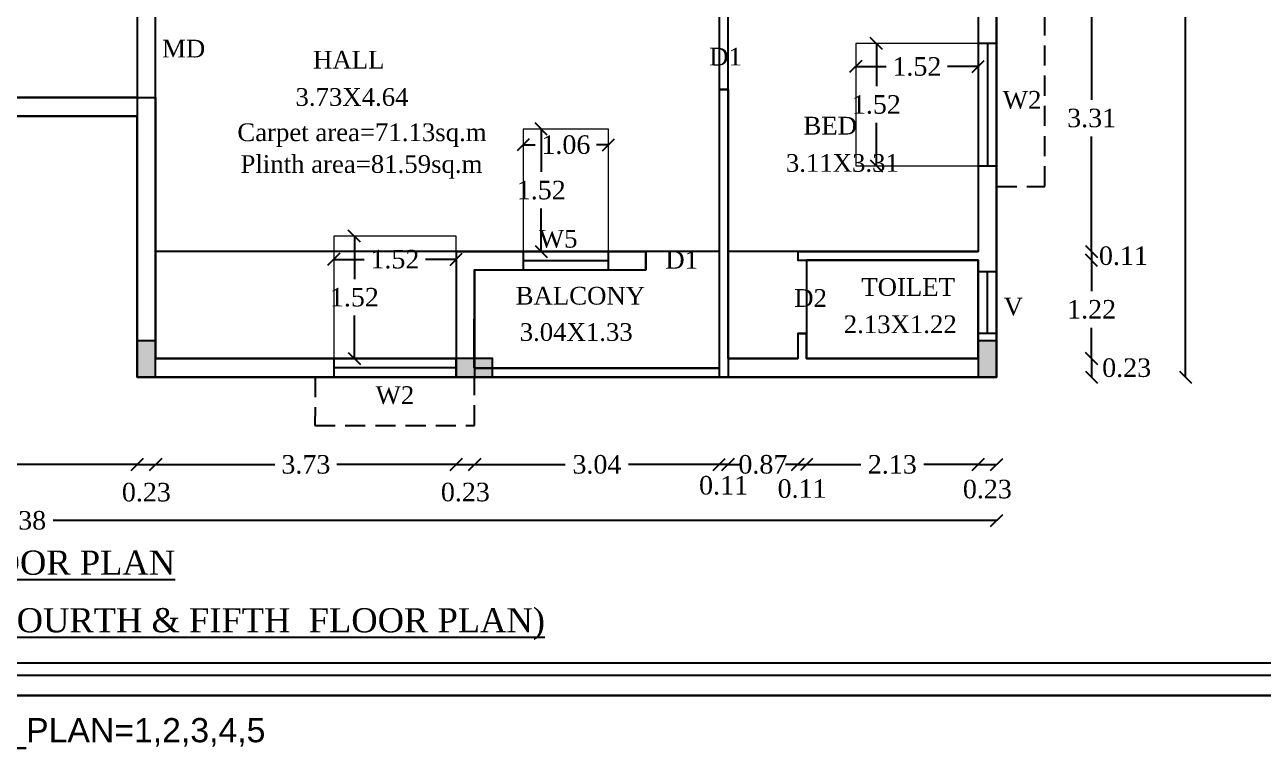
# Model space of a CAD drawing. Header units: metres. Extents: x 9178 to 9474, y -3543 to -3474.
# Drawn here: x 9267.63 to 9283.01, y -3542.26 to -3533.27 of the extents above; entities that cross this region are included whole.
import ezdxf

# ---------------------------------------------------------------- set-up
doc = ezdxf.new("R2010")
doc.units = ezdxf.units.M
doc.header["$MEASUREMENT"] = 0
doc.linetypes.add('HIDDEN', pattern=[0.375, 0.25, -0.125])
for name, color, linetype in [('BLK_1_FLR_1_BLT_UP_AREA', 1, 'Continuous'), ('BLK_1_FLR_1_CARPET_AREA', 10, 'Continuous'), ('BLK_1_FLR_1_REGULAR_ROOM_10', 1, 'Continuous'), ('BLK_1_FLR_1_REGULAR_ROOM_9', 1, 'Continuous'), ('BLK_1_FLR_1_ROOF_AREA', 7, 'Continuous'), ('BLK_1_FLR_1_UNITFA_4', 7, 'Continuous'), ('BLK_1_FLR_1_WC_BATH', 7, 'Continuous'), ('BLK_1_LVL_1_BLDG_FOOT_PRINT', 7, 'Continuous'), ('FLOOR-GROUND', 7, 'Continuous'), ('FLOOR-STILT', 7, 'Continuous')]:
    doc.layers.add(name, color=color, linetype=linetype)
doc.layers.add('BLK_1_FLR_1_ROOM_1_LIGHT_VENTILATION_2', color=232, linetype='Continuous', lineweight=0)
doc.layers.add('BLK_1_FLR_1_ROOM_1_LIGHT_VENTILATION_4', color=232, linetype='Continuous', lineweight=0)
doc.styles.add('Isa-', font='times.ttf')
doc.styles.get("Standard").update_dxf_attribs({"font": 'arial.ttf'})
doc.styles.add('STYLE2', font='times.ttf')
doc.dimstyles.new('ISO-25', dxfattribs={"dimscale": 0, "dimtxt": 0.23, "dimasz": 0.15, "dimexe": 1.25, "dimexo": 0.625, "dimgap": 0.11, "dimtad": 0, "dimtih": 1, "dimtoh": 1, "dimzin": 1, "dimdsep": 46, "dimtxsty": 'STYLE2', "dimblk": 'OBLIQUE', "dimcen": 0, "dimse1": 1, "dimse2": 1, "dimclrd": 1, "dimclrt": 3, "dimadec": 0, "dimazin": 2, "dimtfac": 1, "dimtix": 1, "dimtofl": 0, "dimtmove": 0, "dimatfit": 3, "dimfxl": 0, "dimtolj": 1, "dimarcsym": 0})

# ---------------------------------------------------------------- blocks, each defined once
blk = doc.blocks.new('_Oblique')
at = {"color": 0, "linetype": 'ByBlock', "lineweight": -2}
blk.add_line((-0.5, -0.5), (0.5, 0.5), dxfattribs=at)
blk = doc.blocks.new('*D236')
at = {"color": 1, "lineweight": -2}
for p, q in [((9255.319, -3538.727), (9261.723, -3538.727)), ((9269.029, -3538.727), (9262.626, -3538.727))]:
    blk.add_line(p, q, dxfattribs=at)
at = {"layer": 'Defpoints', "color": 0}
for p in [(9269.029, -3537.192), (9255.319, -3537.412), (9269.029, -3538.727)]:
    blk.add_point(p, dxfattribs=at)
at = {"color": 1, "lineweight": -2, "xscale": 0.15, "yscale": 0.15, "zscale": 0.15, "rotation": 180}
blk.add_blockref('_Oblique', (9255.319, -3538.727), dxfattribs=at)
at = {"color": 1, "lineweight": -2, "xscale": 0.15, "yscale": 0.15, "zscale": 0.15}
blk.add_blockref('_Oblique', (9269.029, -3538.727), dxfattribs=at)
at = {"color": 3, "insert": (9262.174, -3538.727), "char_height": 0.23, "attachment_point": 5, "style": 'STYLE2'}
blk.add_mtext('\\A1;13.71', dxfattribs=at)
blk = doc.blocks.new('*D237')
at = {"color": 1, "lineweight": -2}
blk.add_line((9269.029, -3538.727), (9269.259, -3538.727), dxfattribs=at)
at = {"layer": 'Defpoints', "color": 0}
for p in [(9269.029, -3537.192), (9269.259, -3537.192), (9269.259, -3538.727)]:
    blk.add_point(p, dxfattribs=at)
at = {"color": 1, "lineweight": -2, "xscale": 0.15, "yscale": 0.15, "zscale": 0.15, "rotation": 180}
blk.add_blockref('_Oblique', (9269.029, -3538.727), dxfattribs=at)
at = {"color": 1, "lineweight": -2, "xscale": 0.15, "yscale": 0.15, "zscale": 0.15}
blk.add_blockref('_Oblique', (9269.259, -3538.727), dxfattribs=at)
at = {"color": 3, "insert": (9269.144, -3539.072), "char_height": 0.23, "attachment_point": 5, "style": 'STYLE2'}
blk.add_mtext('\\A1;0.23', dxfattribs=at)
blk = doc.blocks.new('*D283')
at = {"color": 1, "lineweight": -2}
for p, q in [((9269.259, -3538.727), (9270.738, -3538.727)), ((9272.989, -3538.727), (9271.51, -3538.727))]:
    blk.add_line(p, q, dxfattribs=at)
at = {"layer": 'Defpoints', "color": 0}
for p in [(9269.259, -3537.192), (9272.989, -3537.13), (9272.989, -3538.727)]:
    blk.add_point(p, dxfattribs=at)
at = {"color": 1, "lineweight": -2, "xscale": 0.15, "yscale": 0.15, "zscale": 0.15, "rotation": 180}
blk.add_blockref('_Oblique', (9269.259, -3538.727), dxfattribs=at)
at = {"color": 1, "lineweight": -2, "xscale": 0.15, "yscale": 0.15, "zscale": 0.15}
blk.add_blockref('_Oblique', (9272.989, -3538.727), dxfattribs=at)
at = {"color": 3, "insert": (9271.124, -3538.727), "char_height": 0.23, "attachment_point": 5, "style": 'STYLE2'}
blk.add_mtext('\\A1;3.73', dxfattribs=at)
blk = doc.blocks.new('*D284')
at = {"color": 1, "lineweight": -2}
blk.add_line((9272.989, -3538.727), (9273.219, -3538.727), dxfattribs=at)
at = {"layer": 'Defpoints', "color": 0}
for p in [(9272.989, -3537.13), (9273.219, -3537.123), (9273.219, -3538.727)]:
    blk.add_point(p, dxfattribs=at)
at = {"color": 1, "lineweight": -2, "xscale": 0.15, "yscale": 0.15, "zscale": 0.15, "rotation": 180}
blk.add_blockref('_Oblique', (9272.989, -3538.727), dxfattribs=at)
at = {"color": 1, "lineweight": -2, "xscale": 0.15, "yscale": 0.15, "zscale": 0.15}
blk.add_blockref('_Oblique', (9273.219, -3538.727), dxfattribs=at)
at = {"color": 3, "insert": (9273.104, -3539.071), "char_height": 0.23, "attachment_point": 5, "style": 'STYLE2'}
blk.add_mtext('\\A1;0.23', dxfattribs=at)
blk = doc.blocks.new('*D285')
at = {"color": 1, "lineweight": -2}
for p, q in [((9273.219, -3538.727), (9274.342, -3538.727)), ((9276.254, -3538.727), (9275.131, -3538.727))]:
    blk.add_line(p, q, dxfattribs=at)
at = {"layer": 'Defpoints', "color": 0}
for p in [(9273.219, -3537.123), (9276.254, -3537.532), (9276.254, -3538.727)]:
    blk.add_point(p, dxfattribs=at)
at = {"color": 1, "lineweight": -2, "xscale": 0.15, "yscale": 0.15, "zscale": 0.15, "rotation": 180}
blk.add_blockref('_Oblique', (9273.219, -3538.727), dxfattribs=at)
at = {"color": 1, "lineweight": -2, "xscale": 0.15, "yscale": 0.15, "zscale": 0.15}
blk.add_blockref('_Oblique', (9276.254, -3538.727), dxfattribs=at)
at = {"color": 3, "insert": (9274.737, -3538.727), "char_height": 0.23, "attachment_point": 5, "style": 'STYLE2'}
blk.add_mtext('\\A1;3.04', dxfattribs=at)
blk = doc.blocks.new('*D286')
at = {"color": 1, "lineweight": -2}
for p, q in [((9276.254, -3538.727), (9276.104, -3538.727)), ((9276.364, -3538.727), (9276.514, -3538.727))]:
    blk.add_line(p, q, dxfattribs=at)
at = {"layer": 'Defpoints', "color": 0}
for p in [(9276.254, -3537.532), (9276.364, -3537.532), (9276.364, -3538.727)]:
    blk.add_point(p, dxfattribs=at)
at = {"color": 1, "lineweight": -2, "xscale": 0.15, "yscale": 0.15, "zscale": 0.15}
blk.add_blockref('_Oblique', (9276.254, -3538.727), dxfattribs=at)
at = {"color": 1, "lineweight": -2, "xscale": 0.15, "yscale": 0.15, "zscale": 0.15, "rotation": 180}
blk.add_blockref('_Oblique', (9276.364, -3538.727), dxfattribs=at)
at = {"color": 3, "insert": (9276.309, -3538.987), "char_height": 0.23, "attachment_point": 5, "style": 'STYLE2'}
blk.add_mtext('\\A1;0.11', dxfattribs=at)
blk = doc.blocks.new('*D287')
at = {"color": 1, "lineweight": -2}
for p, q in [((9276.364, -3538.727), (9276.214, -3538.727)), ((9277.229, -3538.727), (9277.379, -3538.727))]:
    blk.add_line(p, q, dxfattribs=at)
at = {"layer": 'Defpoints', "color": 0}
for p in [(9277.229, -3537.412), (9276.364, -3537.532), (9277.229, -3538.727)]:
    blk.add_point(p, dxfattribs=at)
at = {"color": 1, "lineweight": -2, "xscale": 0.15, "yscale": 0.15, "zscale": 0.15}
blk.add_blockref('_Oblique', (9276.364, -3538.727), dxfattribs=at)
at = {"color": 1, "lineweight": -2, "xscale": 0.15, "yscale": 0.15, "zscale": 0.15, "rotation": 180}
blk.add_blockref('_Oblique', (9277.229, -3538.727), dxfattribs=at)
at = {"color": 3, "insert": (9276.797, -3538.727), "char_height": 0.23, "attachment_point": 5, "style": 'STYLE2'}
blk.add_mtext('\\A1;0.87', dxfattribs=at)
blk = doc.blocks.new('*D288')
at = {"color": 1, "lineweight": -2}
for p, q in [((9277.229, -3538.727), (9277.079, -3538.727)), ((9277.339, -3538.727), (9277.489, -3538.727))]:
    blk.add_line(p, q, dxfattribs=at)
at = {"layer": 'Defpoints', "color": 0}
for p in [(9277.229, -3537.412), (9277.339, -3537.412), (9277.339, -3538.727)]:
    blk.add_point(p, dxfattribs=at)
at = {"color": 1, "lineweight": -2, "xscale": 0.15, "yscale": 0.15, "zscale": 0.15}
blk.add_blockref('_Oblique', (9277.229, -3538.727), dxfattribs=at)
at = {"color": 1, "lineweight": -2, "xscale": 0.15, "yscale": 0.15, "zscale": 0.15, "rotation": 180}
blk.add_blockref('_Oblique', (9277.339, -3538.727), dxfattribs=at)
at = {"color": 3, "insert": (9277.284, -3539.028), "char_height": 0.23, "attachment_point": 5, "style": 'STYLE2'}
blk.add_mtext('\\A1;0.11', dxfattribs=at)
blk = doc.blocks.new('*D289')
at = {"color": 1, "lineweight": -2}
for p, q in [((9277.339, -3538.727), (9278.015, -3538.727)), ((9279.469, -3538.727), (9278.794, -3538.727))]:
    blk.add_line(p, q, dxfattribs=at)
at = {"layer": 'Defpoints', "color": 0}
for p in [(9277.339, -3537.412), (9279.469, -3537.412), (9279.469, -3538.727)]:
    blk.add_point(p, dxfattribs=at)
at = {"color": 1, "lineweight": -2, "xscale": 0.15, "yscale": 0.15, "zscale": 0.15, "rotation": 180}
blk.add_blockref('_Oblique', (9277.339, -3538.727), dxfattribs=at)
at = {"color": 1, "lineweight": -2, "xscale": 0.15, "yscale": 0.15, "zscale": 0.15}
blk.add_blockref('_Oblique', (9279.469, -3538.727), dxfattribs=at)
at = {"color": 3, "insert": (9278.404, -3538.727), "char_height": 0.23, "attachment_point": 5, "style": 'STYLE2'}
blk.add_mtext('\\A1;2.13', dxfattribs=at)
blk = doc.blocks.new('*D290')
at = {"color": 1, "lineweight": -2}
blk.add_line((9279.469, -3538.727), (9279.699, -3538.727), dxfattribs=at)
at = {"layer": 'Defpoints', "color": 0}
for p in [(9279.469, -3537.412), (9279.699, -3537.417), (9279.699, -3538.727)]:
    blk.add_point(p, dxfattribs=at)
at = {"color": 1, "lineweight": -2, "xscale": 0.15, "yscale": 0.15, "zscale": 0.15, "rotation": 180}
blk.add_blockref('_Oblique', (9279.469, -3538.727), dxfattribs=at)
at = {"color": 1, "lineweight": -2, "xscale": 0.15, "yscale": 0.15, "zscale": 0.15}
blk.add_blockref('_Oblique', (9279.699, -3538.727), dxfattribs=at)
at = {"color": 3, "insert": (9279.584, -3539.034), "char_height": 0.23, "attachment_point": 5, "style": 'STYLE2'}
blk.add_mtext('\\A1;0.23', dxfattribs=at)
blk = doc.blocks.new('*D291')
at = {"color": 1, "lineweight": -2}
for p, q in [((9255.319, -3539.422), (9267.031, -3539.422)), ((9279.699, -3539.422), (9267.988, -3539.422))]:
    blk.add_line(p, q, dxfattribs=at)
at = {"layer": 'Defpoints', "color": 0}
for p in [(9255.319, -3537.642), (9279.699, -3537.642), (9255.319, -3539.422)]:
    blk.add_point(p, dxfattribs=at)
at = {"color": 1, "lineweight": -2, "xscale": 0.15, "yscale": 0.15, "zscale": 0.15, "rotation": 180}
blk.add_blockref('_Oblique', (9255.319, -3539.422), dxfattribs=at)
at = {"color": 1, "lineweight": -2, "xscale": 0.15, "yscale": 0.15, "zscale": 0.15}
blk.add_blockref('_Oblique', (9279.699, -3539.422), dxfattribs=at)
at = {"color": 3, "insert": (9267.509, -3539.422), "char_height": 0.23, "attachment_point": 5, "style": 'STYLE2'}
blk.add_mtext('\\A1;24.38', dxfattribs=at)
blk = doc.blocks.new('*D313')
at = {"color": 1, "lineweight": -2}
for p, q in [((9280.878, -3532.772), (9280.878, -3534.2)), ((9280.878, -3536.082), (9280.878, -3534.654))]:
    blk.add_line(p, q, dxfattribs=at)
at = {"layer": 'Defpoints', "color": 0}
for p in [(9279.469, -3532.772), (9279.469, -3536.082), (9280.878, -3536.082)]:
    blk.add_point(p, dxfattribs=at)
at = {"color": 1, "lineweight": -2, "xscale": 0.15, "yscale": 0.15, "zscale": 0.15}
for p, rotation in [((9280.878, -3532.772), 90), ((9280.878, -3536.082), 270)]:
    blk.add_blockref('_Oblique', p, dxfattribs=dict(at, rotation=rotation))
at = {"color": 3, "insert": (9280.878, -3534.427), "char_height": 0.23, "attachment_point": 5, "style": 'STYLE2'}
blk.add_mtext('\\A1;3.31', dxfattribs=at)
blk = doc.blocks.new('*D314')
at = {"color": 1, "lineweight": -2}
for p, q in [((9280.878, -3536.082), (9280.878, -3535.932)), ((9280.878, -3536.082), (9280.878, -3536.192)), ((9280.878, -3536.192), (9280.878, -3536.342))]:
    blk.add_line(p, q, dxfattribs=at)
at = {"layer": 'Defpoints', "color": 0}
for p in [(9279.469, -3536.082), (9279.469, -3536.192), (9280.878, -3536.192)]:
    blk.add_point(p, dxfattribs=at)
at = {"color": 1, "lineweight": -2, "xscale": 0.15, "yscale": 0.15, "zscale": 0.15}
for p, rotation in [((9280.878, -3536.082), 270), ((9280.878, -3536.192), 90)]:
    blk.add_blockref('_Oblique', p, dxfattribs=dict(at, rotation=rotation))
at = {"color": 3, "insert": (9281.273, -3536.137), "char_height": 0.23, "attachment_point": 5, "style": 'STYLE2'}
blk.add_mtext('\\A1;0.11', dxfattribs=at)
blk = doc.blocks.new('*D315')
at = {"color": 1, "lineweight": -2}
for p, q in [((9280.878, -3536.192), (9280.878, -3536.575)), ((9280.878, -3537.412), (9280.878, -3537.029))]:
    blk.add_line(p, q, dxfattribs=at)
at = {"layer": 'Defpoints', "color": 0}
for p in [(9279.469, -3536.192), (9279.469, -3537.412), (9280.878, -3537.412)]:
    blk.add_point(p, dxfattribs=at)
at = {"color": 1, "lineweight": -2, "xscale": 0.15, "yscale": 0.15, "zscale": 0.15}
for p, rotation in [((9280.878, -3536.192), 90), ((9280.878, -3537.412), 270)]:
    blk.add_blockref('_Oblique', p, dxfattribs=dict(at, rotation=rotation))
at = {"color": 3, "insert": (9280.878, -3536.802), "char_height": 0.23, "attachment_point": 5, "style": 'STYLE2'}
blk.add_mtext('\\A1;1.22', dxfattribs=at)
blk = doc.blocks.new('*D239')
at = {"color": 1, "lineweight": -2}
blk.add_line((9280.878, -3537.412), (9280.878, -3537.642), dxfattribs=at)
at = {"layer": 'Defpoints', "color": 0}
for p in [(9279.469, -3537.412), (9279.469, -3537.642), (9280.878, -3537.642)]:
    blk.add_point(p, dxfattribs=at)
at = {"color": 1, "lineweight": -2, "xscale": 0.15, "yscale": 0.15, "zscale": 0.15}
for p, rotation in [((9280.878, -3537.412), 90), ((9280.878, -3537.642), 270)]:
    blk.add_blockref('_Oblique', p, dxfattribs=dict(at, rotation=rotation))
at = {"color": 3, "insert": (9281.313, -3537.527), "char_height": 0.23, "attachment_point": 5, "style": 'STYLE2'}
blk.add_mtext('\\A1;0.23', dxfattribs=at)
blk = doc.blocks.new('*D316')
at = {"color": 1, "lineweight": -2}
for p, q in [((9282.042, -3504.122), (9282.042, -3520.655)), ((9282.042, -3537.642), (9282.042, -3521.109))]:
    blk.add_line(p, q, dxfattribs=at)
at = {"layer": 'Defpoints', "color": 0}
for p in [(9279.699, -3504.122), (9282.042, -3504.122), (9279.653, -3537.642)]:
    blk.add_point(p, dxfattribs=at)
at = {"color": 1, "lineweight": -2, "xscale": 0.15, "yscale": 0.15, "zscale": 0.15}
for p, rotation in [((9282.042, -3504.122), 90), ((9282.042, -3537.642), 270)]:
    blk.add_blockref('_Oblique', p, dxfattribs=dict(at, rotation=rotation))
at = {"color": 3, "insert": (9282.042, -3520.882), "char_height": 0.23, "attachment_point": 5, "style": 'STYLE2'}
blk.add_mtext('\\A1;33.52', dxfattribs=at)
blk = doc.blocks.new('*D367')
at = {"layer": 'BLK_1_FLR_1_ROOM_1_LIGHT_VENTILATION_2', "color": 232, "lineweight": -2}
for p, q in [((9277.949, -3533.787), (9278.329, -3533.787)), ((9279.469, -3533.787), (9279.089, -3533.787))]:
    blk.add_line(p, q, dxfattribs=at)
at = {"layer": 'Defpoints', "color": 0}
for p in [(9277.949, -3533.499), (9279.469, -3533.499), (9277.949, -3533.787)]:
    blk.add_point(p, dxfattribs=at)
at = {"layer": 'BLK_1_FLR_1_ROOM_1_LIGHT_VENTILATION_2', "color": 232, "lineweight": -2, "xscale": 0.15, "yscale": 0.15, "zscale": 0.15, "rotation": 180}
blk.add_blockref('_Oblique', (9277.949, -3533.787), dxfattribs=at)
at = {"layer": 'BLK_1_FLR_1_ROOM_1_LIGHT_VENTILATION_2', "color": 232, "lineweight": -2, "xscale": 0.15, "yscale": 0.15, "zscale": 0.15}
blk.add_blockref('_Oblique', (9279.469, -3533.787), dxfattribs=at)
at = {"layer": 'BLK_1_FLR_1_ROOM_1_LIGHT_VENTILATION_2', "color": 232, "insert": (9278.709, -3533.787), "char_height": 0.23, "attachment_point": 5, "style": 'STYLE2'}
blk.add_mtext('\\A1;1.52', dxfattribs=at)
blk = doc.blocks.new('*D368')
at = {"layer": 'BLK_1_FLR_1_ROOM_1_LIGHT_VENTILATION_2', "color": 232, "lineweight": -2}
for p, q in [((9278.206, -3533.499), (9278.206, -3534.031)), ((9278.206, -3535.019), (9278.206, -3534.486))]:
    blk.add_line(p, q, dxfattribs=at)
at = {"layer": 'Defpoints', "color": 0}
for p in [(9277.949, -3533.499), (9278.206, -3533.499), (9277.949, -3535.019)]:
    blk.add_point(p, dxfattribs=at)
at = {"layer": 'BLK_1_FLR_1_ROOM_1_LIGHT_VENTILATION_2', "color": 232, "lineweight": -2, "xscale": 0.15, "yscale": 0.15, "zscale": 0.15}
for p, rotation in [((9278.206, -3533.499), 90), ((9278.206, -3535.019), 270)]:
    blk.add_blockref('_Oblique', p, dxfattribs=dict(at, rotation=rotation))
at = {"layer": 'BLK_1_FLR_1_ROOM_1_LIGHT_VENTILATION_2', "color": 232, "insert": (9278.206, -3534.259), "char_height": 0.23, "attachment_point": 5, "style": 'STYLE2'}
blk.add_mtext('\\A1;1.52', dxfattribs=at)
blk = doc.blocks.new('*D371')
at = {"layer": 'BLK_1_FLR_1_ROOM_1_LIGHT_VENTILATION_4', "color": 232, "lineweight": -2}
for p, q in [((9273.822, -3534.758), (9273.971, -3534.758)), ((9274.882, -3534.758), (9274.732, -3534.758))]:
    blk.add_line(p, q, dxfattribs=at)
at = {"layer": 'Defpoints', "color": 0}
for p in [(9273.822, -3534.562), (9274.882, -3534.562), (9273.822, -3534.758)]:
    blk.add_point(p, dxfattribs=at)
at = {"layer": 'BLK_1_FLR_1_ROOM_1_LIGHT_VENTILATION_4', "color": 232, "lineweight": -2, "xscale": 0.15, "yscale": 0.15, "zscale": 0.15, "rotation": 180}
blk.add_blockref('_Oblique', (9273.822, -3534.758), dxfattribs=at)
at = {"layer": 'BLK_1_FLR_1_ROOM_1_LIGHT_VENTILATION_4', "color": 232, "lineweight": -2, "xscale": 0.15, "yscale": 0.15, "zscale": 0.15}
blk.add_blockref('_Oblique', (9274.882, -3534.758), dxfattribs=at)
at = {"layer": 'BLK_1_FLR_1_ROOM_1_LIGHT_VENTILATION_4', "color": 232, "insert": (9274.352, -3534.758), "char_height": 0.23, "attachment_point": 5, "style": 'STYLE2'}
blk.add_mtext('\\A1;1.06', dxfattribs=at)
blk = doc.blocks.new('*D372')
at = {"layer": 'BLK_1_FLR_1_ROOM_1_LIGHT_VENTILATION_4', "color": 232, "lineweight": -2}
for p, q in [((9274.046, -3534.562), (9274.046, -3535.095)), ((9274.046, -3536.082), (9274.046, -3535.549))]:
    blk.add_line(p, q, dxfattribs=at)
at = {"layer": 'Defpoints', "color": 0}
for p in [(9273.822, -3534.562), (9274.046, -3534.562), (9273.822, -3536.082)]:
    blk.add_point(p, dxfattribs=at)
at = {"layer": 'BLK_1_FLR_1_ROOM_1_LIGHT_VENTILATION_4', "color": 232, "lineweight": -2, "xscale": 0.15, "yscale": 0.15, "zscale": 0.15}
for p, rotation in [((9274.046, -3534.562), 90), ((9274.046, -3536.082), 270)]:
    blk.add_blockref('_Oblique', p, dxfattribs=dict(at, rotation=rotation))
at = {"layer": 'BLK_1_FLR_1_ROOM_1_LIGHT_VENTILATION_4', "color": 232, "insert": (9274.046, -3535.322), "char_height": 0.23, "attachment_point": 5, "style": 'STYLE2'}
blk.add_mtext('\\A1;1.52', dxfattribs=at)
blk = doc.blocks.new('*D373')
at = {"layer": 'BLK_1_FLR_1_ROOM_1_LIGHT_VENTILATION_2', "color": 232, "lineweight": -2}
for p, q in [((9271.469, -3536.18), (9271.849, -3536.18)), ((9272.989, -3536.18), (9272.609, -3536.18))]:
    blk.add_line(p, q, dxfattribs=at)
at = {"layer": 'Defpoints', "color": 0}
for p in [(9271.469, -3535.892), (9272.989, -3535.892), (9271.469, -3536.18)]:
    blk.add_point(p, dxfattribs=at)
at = {"layer": 'BLK_1_FLR_1_ROOM_1_LIGHT_VENTILATION_2', "color": 232, "lineweight": -2, "xscale": 0.15, "yscale": 0.15, "zscale": 0.15, "rotation": 180}
blk.add_blockref('_Oblique', (9271.469, -3536.18), dxfattribs=at)
at = {"layer": 'BLK_1_FLR_1_ROOM_1_LIGHT_VENTILATION_2', "color": 232, "lineweight": -2, "xscale": 0.15, "yscale": 0.15, "zscale": 0.15}
blk.add_blockref('_Oblique', (9272.989, -3536.18), dxfattribs=at)
at = {"layer": 'BLK_1_FLR_1_ROOM_1_LIGHT_VENTILATION_2', "color": 232, "insert": (9272.229, -3536.18), "char_height": 0.23, "attachment_point": 5, "style": 'STYLE2'}
blk.add_mtext('\\A1;1.52', dxfattribs=at)
blk = doc.blocks.new('*D374')
at = {"layer": 'BLK_1_FLR_1_ROOM_1_LIGHT_VENTILATION_2', "color": 232, "lineweight": -2}
for p, q in [((9271.726, -3535.892), (9271.726, -3536.425)), ((9271.726, -3537.412), (9271.726, -3536.879))]:
    blk.add_line(p, q, dxfattribs=at)
at = {"layer": 'Defpoints', "color": 0}
for p in [(9271.469, -3535.892), (9271.726, -3535.892), (9271.469, -3537.412)]:
    blk.add_point(p, dxfattribs=at)
at = {"layer": 'BLK_1_FLR_1_ROOM_1_LIGHT_VENTILATION_2', "color": 232, "lineweight": -2, "xscale": 0.15, "yscale": 0.15, "zscale": 0.15}
for p, rotation in [((9271.726, -3535.892), 90), ((9271.726, -3537.412), 270)]:
    blk.add_blockref('_Oblique', p, dxfattribs=dict(at, rotation=rotation))
at = {"layer": 'BLK_1_FLR_1_ROOM_1_LIGHT_VENTILATION_2', "color": 232, "insert": (9271.726, -3536.652), "char_height": 0.23, "attachment_point": 5, "style": 'STYLE2'}
blk.add_mtext('\\A1;1.52', dxfattribs=at)
blk = doc.blocks.new('*D387')
at = {"color": 1, "lineweight": -2}
for p, q in [((9265.679, -3532.526), (9266.965, -3532.526)), ((9269.029, -3532.526), (9267.743, -3532.526))]:
    blk.add_line(p, q, dxfattribs=at)
at = {"layer": 'Defpoints', "color": 0}
for p in [(9265.679, -3532.526), (9265.679, -3534.172), (9269.029, -3534.172)]:
    blk.add_point(p, dxfattribs=at)
at = {"color": 1, "lineweight": -2, "xscale": 0.15, "yscale": 0.15, "zscale": 0.15, "rotation": 180}
blk.add_blockref('_Oblique', (9265.679, -3532.526), dxfattribs=at)
at = {"color": 1, "lineweight": -2, "xscale": 0.15, "yscale": 0.15, "zscale": 0.15}
blk.add_blockref('_Oblique', (9269.029, -3532.526), dxfattribs=at)
at = {"color": 3, "insert": (9267.354, -3532.526), "char_height": 0.23, "attachment_point": 5, "style": 'STYLE2'}
blk.add_mtext('\\A1;3.35', dxfattribs=at)

msp = doc.modelspace()

# ---------------------------------------------------------------- hatches: boundary and pattern name
h = msp.add_hatch(color=5)
h.dxf.hatch_style = 1
h.paths.add_polyline_path([(9269.02923, -3537.64186), (9269.25923, -3537.64186), (9269.25923, -3537.19186), (9269.02923, -3537.19186)])
h = msp.add_hatch(color=5)
h.dxf.hatch_style = 1
h.paths.add_polyline_path([(9279.46923, -3537.64186), (9279.69923, -3537.64186), (9279.69923, -3537.19186), (9279.46923, -3537.19186)])
h = msp.add_hatch(color=5)
h.dxf.hatch_style = 1
h.paths.add_polyline_path([(9272.98923, -3537.41186), (9272.98923, -3537.64186), (9273.43923, -3537.64186), (9273.43923, -3537.41186)])

# ---------------------------------------------------------------- linework, layer by layer
at = {"color": 4}
for p, q in [((9279.69923, -3519.99186), (9279.69923, -3537.64186)), ((9279.46923, -3532.77186), (9279.46923, -3536.08186)), ((9276.25423, -3534.07059), (9276.25423, -3537.64186)), ((9276.25423, -3534.07059), (9276.36423, -3534.07059)), ((9276.36423, -3534.07059), (9276.36423, -3537.64186)), ((9265.44923, -3534.17186), (9269.02923, -3534.17186)), ((9269.02923, -3534.17186), (9269.02923, -3534.17186)), ((9269.02923, -3534.17186), (9269.25923, -3534.17186)), ((9269.25923, -3534.17186), (9269.25923, -3537.41186)), ((9265.67923, -3534.40186), (9269.02923, -3534.40186)), ((9269.02923, -3534.40186), (9269.02923, -3537.64186)), ((9272.98923, -3536.08186), (9275.34423, -3536.08186)), ((9272.98923, -3536.08186), (9272.98923, -3537.41186)), ((9275.34423, -3536.08186), (9275.34423, -3536.31186)), ((9277.22923, -3536.08186), (9279.46923, -3536.08186)), ((9277.22923, -3536.08186), (9277.22923, -3536.19186)), ((9277.22923, -3536.19186), (9279.46923, -3536.19186)), ((9279.46923, -3536.19186), (9279.46923, -3537.41186)), ((9273.21923, -3536.31186), (9275.34423, -3536.31186)), ((9273.21923, -3536.31186), (9273.21923, -3537.64186)), ((9277.22923, -3537.10186), (9277.33923, -3537.10186)), ((9277.22923, -3537.10186), (9277.22923, -3537.41186)), ((9277.33923, -3537.10186), (9277.33923, -3537.41186)), ((9269.25923, -3537.41186), (9272.98923, -3537.41186)), ((9276.36423, -3537.41186), (9277.22923, -3537.41186)), ((9277.33923, -3537.41186), (9279.46923, -3537.41186)), ((9269.02923, -3537.64186), (9279.69923, -3537.64186)), ((9272.98923, -3537.64186), (9276.36423, -3537.64186)), ((9273.21923, -3537.53186), (9276.25423, -3537.53186))]:
    msp.add_line(p, q, dxfattribs=at)
at = {"color": 2}
for p, q in [((9279.58423, -3533.4985), (9279.58423, -3535.0185)), ((9274.88173, -3536.19686), (9273.82173, -3536.19686)), ((9279.58423, -3537.0961), (9279.58423, -3536.3361)), ((9279.58423, -3537.0961), (9279.58423, -3536.3361)), ((9272.98923, -3537.52686), (9271.46923, -3537.52686))]:
    msp.add_line(p, q, dxfattribs=at)
at = {"color": 3}
msp.add_line((9279.46923, -3535.02102), (9279.69923, -3535.02102), dxfattribs=at)
at = {"color": 4}
for points in [[(9221.84667, -3474.36744), (9328.0963, -3474.36744), (9328.0963, -3541.59487), (9221.84667, -3541.59487)], [(9222.09667, -3474.61744), (9327.8463, -3474.61744), (9327.8463, -3541.34487), (9222.09667, -3541.34487)], [(9222.24667, -3474.76744), (9327.6963, -3474.76744), (9327.6963, -3541.19487), (9222.24667, -3541.19487)]]:
    msp.add_lwpolyline(points, close=True, dxfattribs=at)
at = {"color": 3}
msp.add_lwpolyline([(9255.31923, -3504.12186), (9274.30923, -3504.12186), (9274.30923, -3505.54186), (9275.50923, -3505.54186), (9275.50923, -3504.12186), (9279.69923, -3504.12186), (9279.69923, -3517.55186), (9271.84923, -3517.55186), (9271.84923, -3519.99186), (9273.21923, -3519.99186), (9273.21923, -3521.31186), (9273.89423, -3521.31186), (9273.89423, -3519.99186), (9279.69923, -3519.99186), (9279.69923, -3537.64186), (9269.02923, -3537.64186), (9269.02923, -3534.40186), (9265.67923, -3534.40186), (9265.67923, -3537.64186), (9255.31923, -3537.64186), (9255.31923, -3504.12186)], dxfattribs=at)
at = {"color": 2, "linetype": 'HIDDEN'}
for points in [[(9279.69923, -3535.27396), (9280.29923, -3535.27396), (9280.29923, -3530.91186), (9279.69923, -3530.91186)], [(9271.23923, -3537.64186), (9271.23641, -3538.24186), (9273.21923, -3538.24186), (9273.21923, -3537.64186)]]:
    msp.add_lwpolyline(points, dxfattribs=at)
at = {"color": 2}
for points in [[(9279.46923, -3535.0185), (9279.69923, -3535.0185), (9279.69923, -3533.4985), (9279.46923, -3533.4985)], [(9273.82173, -3536.08186), (9273.82173, -3536.31186), (9274.88173, -3536.31186), (9274.88173, -3536.08186)], [(9279.69923, -3536.3361), (9279.46923, -3536.3361), (9279.46923, -3537.0961), (9279.69923, -3537.0961)], [(9271.46923, -3537.41186), (9271.46923, -3537.64186), (9272.98923, -3537.64186), (9272.98923, -3537.41186)]]:
    msp.add_lwpolyline(points, close=True, dxfattribs=at)
at = {"color": 5}
for points in [[(9269.02923, -3537.64186), (9269.25923, -3537.64186), (9269.25923, -3537.19186), (9269.02923, -3537.19186)], [(9279.46923, -3537.64186), (9279.69923, -3537.64186), (9279.69923, -3537.19186), (9279.46923, -3537.19186)], [(9272.98923, -3537.41186), (9272.98923, -3537.64186), (9273.43923, -3537.64186), (9273.43923, -3537.41186)]]:
    msp.add_lwpolyline(points, close=True, dxfattribs=at)
at = {"layer": 'BLK_1_FLR_1_BLT_UP_AREA', "color": 3}
msp.add_lwpolyline([(9255.31923, -3504.12186), (9274.30923, -3504.12186), (9274.30923, -3505.54186), (9275.50923, -3505.54186), (9275.50923, -3504.12186), (9279.69923, -3504.12186), (9279.69923, -3517.55186), (9271.84923, -3517.55186), (9271.84923, -3519.99186), (9273.21923, -3519.99186), (9273.21923, -3521.31186), (9273.89423, -3521.31186), (9273.89423, -3519.99186), (9279.69923, -3519.99186), (9279.69923, -3537.64186), (9269.02923, -3537.64186), (9269.02923, -3534.40186), (9265.67923, -3534.40186), (9265.67923, -3537.64186), (9255.31923, -3537.64186), (9255.31923, -3504.12186)], dxfattribs=at)
at = {"layer": 'BLK_1_FLR_1_CARPET_AREA', "color": 3}
msp.add_lwpolyline([(9260.71923, -3520.59187), (9260.71923, -3517.55186), (9265.31923, -3517.55186), (9265.31923, -3517.32186), (9263.65923, -3517.32186), (9263.65923, -3515.12186), (9271.71923, -3515.12186), (9271.71923, -3517.32186), (9269.02923, -3517.32186), (9269.02923, -3534.17186), (9265.67923, -3534.17186), (9265.67923, -3520.59186)], close=True, dxfattribs=at)
msp.add_lwpolyline([(9279.46923, -3532.77186), (9279.46923, -3536.08186), (9277.22923, -3536.08186), (9277.22923, -3536.19186), (9279.46923, -3536.19186), (9279.46923, -3537.41186), (9277.33923, -3537.41186), (9277.33923, -3537.10186), (9277.22923, -3537.10186), (9277.22923, -3537.41186), (9276.36423, -3537.41186), (9276.36423, -3534.07059), (9276.25423, -3534.07059), (9276.25423, -3537.53186), (9273.21397, -3537.52676), (9273.21923, -3536.31186), (9275.34423, -3536.31186), (9275.34423, -3536.08186), (9272.98923, -3536.08186), (9272.98923, -3537.41186), (9269.25923, -3537.41186), (9269.25923, -3532.77186)], dxfattribs=at)
at = {"layer": 'BLK_1_FLR_1_REGULAR_ROOM_10', "color": 1}
msp.add_lwpolyline([(9279.46923, -3536.08186), (9276.36423, -3536.08186), (9276.36423, -3532.77186), (9279.46923, -3532.77186)], close=True, dxfattribs=at)
at = {"layer": 'BLK_1_FLR_1_REGULAR_ROOM_9', "color": 1}
msp.add_lwpolyline([(9276.25423, -3536.08186), (9269.25923, -3536.08186), (9269.25923, -3532.77186), (9276.25423, -3532.77186)], close=True, dxfattribs=at)
at = {"layer": 'BLK_1_FLR_1_ROOF_AREA', "color": 54}
msp.add_lwpolyline([(9255.31923, -3504.12186), (9274.30923, -3504.12186), (9274.30923, -3505.54186), (9275.50923, -3505.54186), (9275.50923, -3504.12186), (9279.69923, -3504.12186), (9279.69923, -3517.55186), (9271.84923, -3517.55186), (9271.84923, -3519.99186), (9273.21923, -3519.99186), (9273.21923, -3521.31186), (9273.89423, -3521.31186), (9273.89423, -3519.99186), (9279.69923, -3519.99186), (9279.69923, -3537.64186), (9269.02923, -3537.64186), (9269.02923, -3534.40186), (9265.67923, -3534.40186), (9265.67923, -3537.64186), (9255.31923, -3537.64186), (9255.31923, -3504.12186)], dxfattribs=at)
at = {"layer": 'BLK_1_FLR_1_ROOM_1_LIGHT_VENTILATION_2', "color": 232}
for points in [[(9277.94923, -3535.0185), (9279.46923, -3535.0185), (9279.46923, -3533.4985), (9277.94923, -3533.4985)], [(9271.46923, -3537.41186), (9272.98923, -3537.41186), (9272.98923, -3535.89186), (9271.46923, -3535.89186)]]:
    msp.add_lwpolyline(points, close=True, dxfattribs=at)
at = {"layer": 'BLK_1_FLR_1_ROOM_1_LIGHT_VENTILATION_4', "color": 232}
msp.add_lwpolyline([(9273.82173, -3536.08186), (9274.88173, -3536.08186), (9274.88173, -3534.56186), (9273.82173, -3534.56186)], close=True, dxfattribs=at)
at = {"layer": 'BLK_1_FLR_1_UNITFA_4', "color": 234}
msp.add_lwpolyline([(9269.02923, -3537.64186), (9279.69923, -3537.64186), (9279.69923, -3529.50186), (9276.30923, -3529.50186), (9276.30923, -3531.21186), (9273.21923, -3531.21186), (9273.21923, -3529.49686), (9269.02923, -3529.49686)], close=True, dxfattribs=at)
at = {"layer": 'BLK_1_FLR_1_WC_BATH', "color": 3}
msp.add_lwpolyline([(9277.33923, -3537.41186), (9279.46923, -3537.41186), (9279.46923, -3536.19186), (9277.33923, -3536.19186)], close=True, dxfattribs=at)
at = {"layer": 'BLK_1_LVL_1_BLDG_FOOT_PRINT', "color": 1}
msp.add_lwpolyline([(9255.31923, -3504.12186), (9274.30923, -3504.12186), (9274.30923, -3505.54186), (9275.50923, -3505.54186), (9275.50923, -3504.12186), (9279.69923, -3504.12186), (9279.69923, -3517.55186), (9271.84923, -3517.55186), (9271.84923, -3519.99186), (9273.21923, -3519.99186), (9273.21923, -3521.31186), (9273.89423, -3521.31186), (9273.89423, -3519.99186), (9279.69923, -3519.99186), (9279.69923, -3537.64186), (9269.02923, -3537.64186), (9269.02923, -3534.40186), (9265.67923, -3534.40186), (9265.67923, -3537.64186), (9255.31923, -3537.64186), (9255.31923, -3504.12186)], dxfattribs=at)
at = {"layer": 'FLOOR-STILT', "color": 64}
msp.add_lwpolyline([(9221.84667, -3541.59487), (9328.0963, -3541.59487), (9328.0963, -3474.36744), (9221.84667, -3474.36744)], close=True, dxfattribs=at)

# ---------------------------------------------------------------- texts
at = {"style": 'Isa-'}
for s, p in [('3.73X4.64', (9270.99491, -3534.27415)), ('3.11X3.31', (9277.08257, -3535.09308)), ('2.13X1.22', (9277.80085, -3537.09583)), ('3.04X1.33', (9273.77836, -3537.19207))]:
    msp.add_text(s, height=0.22, dxfattribs=at).set_placement(p)
at = {"color": 2, "style": 'Isa-'}
for s, p in [('W2', (9279.77502, -3534.30934)), ('W5', (9274.01584, -3536.03406)), ('V', (9279.78639, -3536.87561)), ('W2', (9271.98936, -3537.97541))]:
    msp.add_text(s, height=0.22, dxfattribs=at).set_placement(p)
at = {"color": 102, "style": 'Isa-'}
for s, p in [('Carpet area=71.13sq.m ', (9270.27317, -3534.71218)), ('Plinth area=81.59sq.m ', (9270.31269, -3535.1067))]:
    msp.add_text(s, height=0.22, dxfattribs=at).set_placement(p)
at = {"color": 3, "lineweight": 25, "style": 'Isa-'}
for s, p in [('%%UTYPICAL FLOOR PLAN', (9264.69227, -3540.09495)), ('%%U(FIRST , SECOND ,THIRD, FOURTH & FIFTH  FLOOR PLAN)', (9261.90689, -3540.81037))]:
    msp.add_text(s, height=0.3, dxfattribs=at).set_placement(p)
at = {"layer": 'BLK_1_FLR_1_BLT_UP_AREA', "color": 3, "insert": (9263.99496, -3541.87494), "char_height": 0.3, "attachment_point": 1}
msp.add_mtext_dynamic_manual_height_columns('TYPICAL_FLOOR_PLAN=1,2,3,4,5', width=10.5970681, gutter_width=0.9, heights=[0], dxfattribs=at)
at = {"layer": 'FLOOR-GROUND', "color": 2, "style": 'Isa-'}
for s, p in [('MD', (9269.33908, -3533.67349)), ('D1', (9276.13088, -3533.77321)), ('D1', (9275.58608, -3536.29556)), ('D2', (9277.18654, -3536.76948))]:
    msp.add_text(s, height=0.22, dxfattribs=at).set_placement(p)
at = {"layer": 'FLOOR-GROUND', "color": 6, "style": 'Isa-'}
for s, p in [('HALL', (9271.21317, -3533.8114)), ('BED', (9277.30082, -3534.63033)), ('TOILET', (9278.0191, -3536.63308)), ('BALCONY', (9273.72845, -3536.74151))]:
    msp.add_text(s, height=0.22, dxfattribs=at).set_placement(p)

# ---------------------------------------------------------------- dimensions: what is measured, and where the dimension line sits
at = {"color": 3}
for base, p1, p2, override, picture, middle in [((9282.04178, -3504.12186), (9279.65257, -3537.64186), (9279.69923, -3504.12186), {"dimscale": 1, "dimfxl": 75, "dimarcsym": 2}, '*D316', (9282.04178, -3520.88186)), ((9280.87812, -3536.08186), (9279.46923, -3532.77186), (9279.46923, -3536.08186), {"dimscale": 1, "dimtmove": 1, "dimfxl": 75, "dimarcsym": 2}, '*D313', (9280.87812, -3534.42686)), ((9280.87812, -3537.41186), (9279.46923, -3536.19186), (9279.46923, -3537.41186), {"dimscale": 1, "dimtmove": 1, "dimfxl": 75, "dimarcsym": 2}, '*D315', (9280.87812, -3536.80186))]:
    dim = msp.add_linear_dim(base=base, p1=p1, p2=p2, angle=90, dimstyle='ISO-25', override=override, dxfattribs=at)
    dim.commit()
    dim.dimension.update_dxf_attribs({"geometry": picture, "text_midpoint": middle})
at = {"color": 2}
dim = msp.add_linear_dim(base=(9265.67923, -3532.52582), p1=(9269.02923, -3534.17186), p2=(9265.67923, -3534.17186), dimstyle='ISO-25', override={"dimscale": 1, "dimfxl": 75, "dimarcsym": 2}, dxfattribs=at)
dim.commit()
dim.dimension.update_dxf_attribs({"geometry": '*D387', "text_midpoint": (9267.35423, -3532.52582)})
at = {"color": 3}
for base, p1, p2, picture, middle in [((9280.87812, -3536.19186), (9279.46923, -3536.08186), (9279.46923, -3536.19186), '*D314', (9281.27311, -3536.13686)), ((9280.87812, -3537.64186), (9279.46923, -3537.41186), (9279.46923, -3537.64186), '*D239', (9281.31263, -3537.52686))]:
    dim = msp.add_linear_dim(base=base, p1=p1, p2=p2, angle=90, dimstyle='ISO-25', override={"dimscale": 1, "dimtmove": 1, "dimfxl": 75, "dimarcsym": 2}, dxfattribs=at)
    dim.commit()
    dim.dimension.update_dxf_attribs({"geometry": picture, "text_midpoint": middle, "dimtype": 160})
for base, p1, p2, override, picture, middle in [((9269.02923, -3538.72672), (9255.31923, -3537.41186), (9269.02923, -3537.19186), {"dimscale": 1, "dimtmove": 1, "dimfxl": 75, "dimarcsym": 2}, '*D236', (9262.17423, -3538.72672)), ((9272.98923, -3538.72672), (9269.25923, -3537.19186), (9272.98923, -3537.1304), {"dimscale": 1, "dimtmove": 1, "dimfxl": 75, "dimarcsym": 2}, '*D283', (9271.12423, -3538.72672)), ((9276.2542280437, -3538.7267168129), (9273.2192280437, -3537.1233008613), (9276.2542280437, -3537.5318622629), {"dimscale": 1, "dimtmove": 1, "dimfxl": 75, "dimarcsym": 2}, '*D285', (9274.7367280437, -3538.7267168129)), ((9277.2292280437, -3538.7267168129), (9276.3642280437, -3537.5318622629), (9277.2292280437, -3537.4118622629), {"dimscale": 1, "dimtmove": 1, "dimfxl": 75, "dimarcsym": 2}, '*D287', (9276.7967280437, -3538.7267168129)), ((9279.46923, -3538.72672), (9277.33923, -3537.41186), (9279.46923, -3537.41186), {"dimscale": 1, "dimtmove": 1, "dimfxl": 75, "dimarcsym": 2}, '*D289', (9278.40423, -3538.72672)), ((9255.31923, -3539.4219), (9279.69923, -3537.64186), (9255.31923, -3537.64186), {"dimscale": 1, "dimfxl": 75, "dimarcsym": 2}, '*D291', (9267.50923, -3539.4219))]:
    dim = msp.add_linear_dim(base=base, p1=p1, p2=p2, dimstyle='ISO-25', override=override, dxfattribs=at)
    dim.commit()
    dim.dimension.update_dxf_attribs({"geometry": picture, "text_midpoint": middle})
for base, p1, p2, picture, middle in [((9269.25923, -3538.72672), (9269.02923, -3537.19186), (9269.25923, -3537.19186), '*D237', (9269.14423, -3539.07231)), ((9273.21923, -3538.72672), (9272.98923, -3537.1304), (9273.21923, -3537.1233), '*D284', (9273.10423, -3539.07114)), ((9277.33923, -3538.72672), (9277.22923, -3537.41186), (9277.33923, -3537.41186), '*D288', (9277.28423, -3539.02782)), ((9279.69923, -3538.72672), (9279.46923, -3537.41186), (9279.69923, -3537.41686), '*D290', (9279.58423, -3539.03393)), ((9276.36423, -3538.72672), (9276.25423, -3537.53186), (9276.36423, -3537.53186), '*D286', (9276.30923, -3538.98743))]:
    dim = msp.add_linear_dim(base=base, p1=p1, p2=p2, dimstyle='ISO-25', override={"dimscale": 1, "dimtmove": 1, "dimfxl": 75, "dimarcsym": 2}, dxfattribs=at)
    dim.commit()
    dim.dimension.update_dxf_attribs({"geometry": picture, "text_midpoint": middle, "dimtype": 160})
at = {"layer": 'BLK_1_FLR_1_ROOM_1_LIGHT_VENTILATION_2', "color": 232}
for base, p1, p2, picture, middle in [((9277.94923, -3533.78687), (9279.46923, -3533.4985), (9277.94923, -3533.4985), '*D367', (9278.70923, -3533.78687)), ((9271.46923, -3536.18023), (9272.98923, -3535.89186), (9271.46923, -3535.89186), '*D373', (9272.22923, -3536.18023))]:
    dim = msp.add_linear_dim(base=base, p1=p1, p2=p2, dimstyle='ISO-25', override={"dimscale": 1, "dimclrd": 232, "dimclrt": 232}, dxfattribs=at)
    dim.commit()
    dim.dimension.update_dxf_attribs({"geometry": picture, "text_midpoint": middle})
for base, p1, p2, picture, middle in [((9278.20601, -3533.4985), (9277.94923, -3535.0185), (9277.94923, -3533.4985), '*D368', (9278.20601, -3534.2585)), ((9271.72601, -3535.89186), (9271.46923, -3537.41186), (9271.46923, -3535.89186), '*D374', (9271.72601, -3536.65186))]:
    dim = msp.add_linear_dim(base=base, p1=p1, p2=p2, angle=90, dimstyle='ISO-25', override={"dimscale": 1, "dimclrd": 232, "dimclrt": 232}, dxfattribs=at)
    dim.commit()
    dim.dimension.update_dxf_attribs({"geometry": picture, "text_midpoint": middle})
at = {"layer": 'BLK_1_FLR_1_ROOM_1_LIGHT_VENTILATION_4', "color": 232}
dim = msp.add_linear_dim(base=(9274.04631, -3534.56186), p1=(9273.82173, -3536.08186), p2=(9273.82173, -3534.56186), angle=90, dimstyle='ISO-25', override={"dimscale": 1, "dimclrd": 232, "dimclrt": 232}, dxfattribs=at)
dim.commit()
dim.dimension.update_dxf_attribs({"geometry": '*D372', "text_midpoint": (9274.04631, -3535.32186)})
dim = msp.add_linear_dim(base=(9273.82173, -3534.7584), p1=(9274.88173, -3534.56186), p2=(9273.82173, -3534.56186), dimstyle='ISO-25', override={"dimscale": 1, "dimclrd": 232, "dimclrt": 232}, dxfattribs=at)
dim.commit()
dim.dimension.update_dxf_attribs({"geometry": '*D371', "text_midpoint": (9274.35173, -3534.7584)})

doc.saveas('drawing.dxf')
